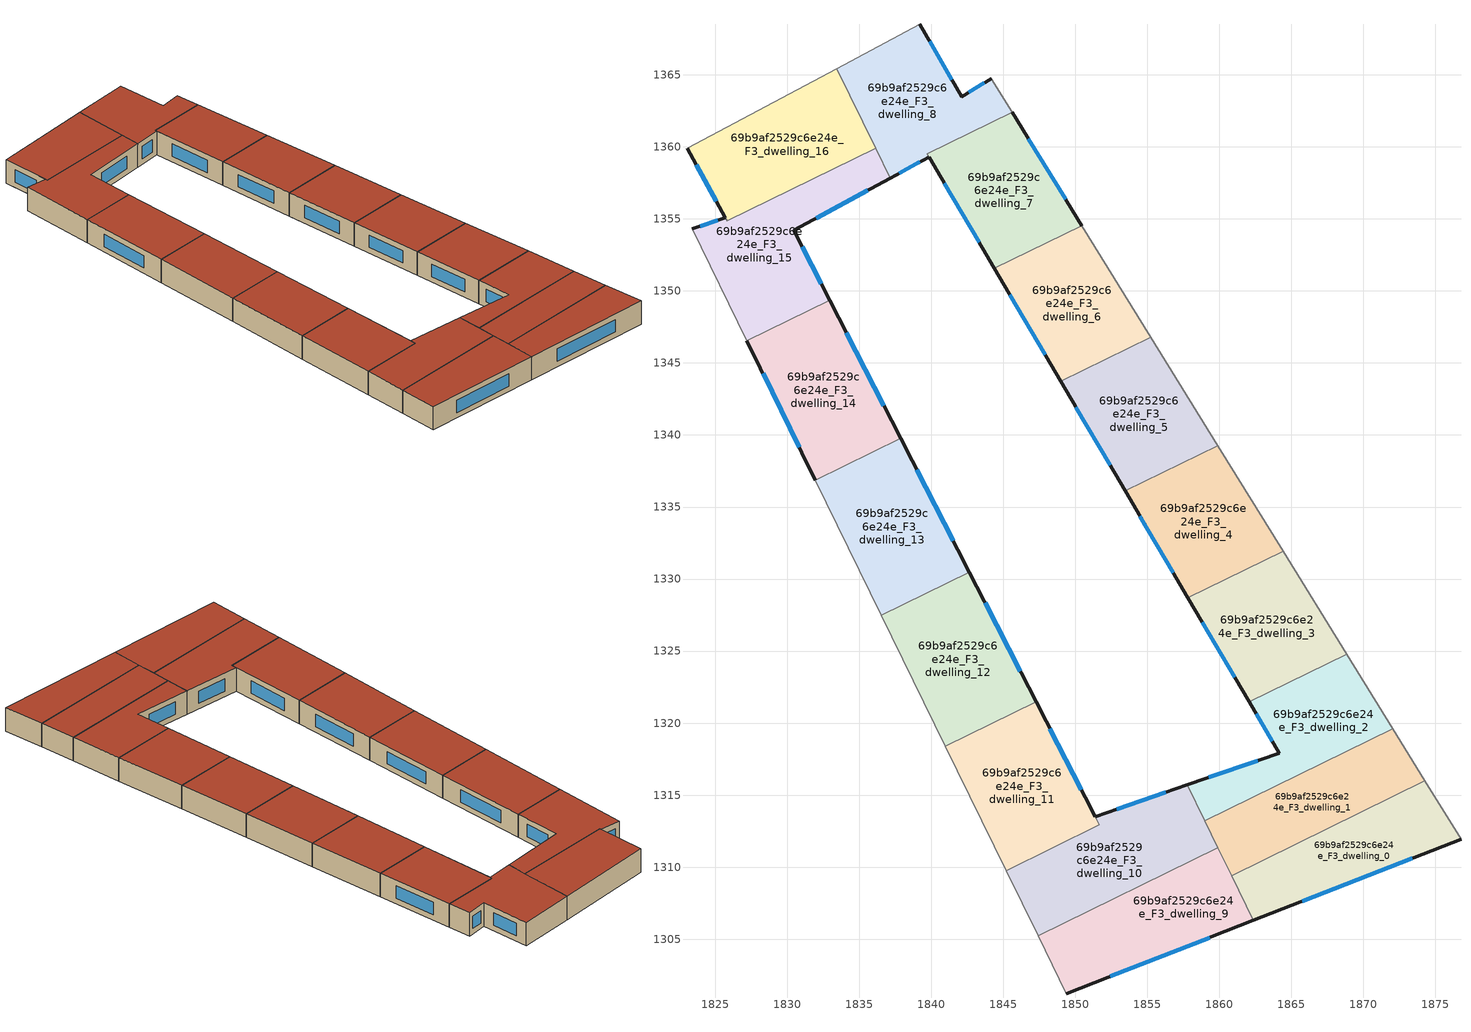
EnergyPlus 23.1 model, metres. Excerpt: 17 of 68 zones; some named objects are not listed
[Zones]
69b9af2529c6e24e_F3_dwelling_0
 floor to 69b9af2529c6e24e_F2_dwelling_0 (EU_floor_Construction): 1874.27,1315.99 1876.77,1311.93 1862.37,1306.3 1860.84,1309.42 z9
 wall outside (EU_wall_Construction): 1862.37,1306.3 1876.77,1311.93 z9:12
 wall adiabatic (EU_wall_Construction): 1876.77,1311.93 1874.27,1315.99 z9:12
 wall to 69b9af2529c6e24e_F3_dwelling_1 (EU_wall_Construction): 1874.27,1315.99 1860.84,1309.42 z9:12
 wall to 69b9af2529c6e24e_F3_dwelling_9 (EU_wall_Construction): 1860.84,1309.42 1862.37,1306.3 z9:12
 window (EU_Window_Construction): 1865.75,1307.63 1873.39,1310.61 z9.7:11.3
 roof outside (EU_roof_Construction): 1876.77,1311.93 1874.27,1315.99 1860.84,1309.42 1862.37,1306.3 z12
69b9af2529c6e24e_F3_dwelling_1
 floor to 69b9af2529c6e24e_F2_dwelling_1 (EU_floor_Construction): 1872.04,1319.6 1874.27,1315.99 1860.84,1309.42 1858.99,1313.21 z9
 wall adiabatic (EU_wall_Construction): 1874.27,1315.99 1872.04,1319.6 z9:12
 wall to 69b9af2529c6e24e_F3_dwelling_2 (EU_wall_Construction): 1872.04,1319.6 1858.99,1313.21 z9:12
 wall to 69b9af2529c6e24e_F3_dwelling_10 (EU_wall_Construction): 1858.99,1313.21 1859.9,1311.34 z9:12
 wall to 69b9af2529c6e24e_F3_dwelling_9 (EU_wall_Construction): 1859.9,1311.34 1860.84,1309.42 z9:12
 roof outside (EU_roof_Construction): 1874.27,1315.99 1872.04,1319.6 1858.99,1313.21 1860.84,1309.42 z12
69b9af2529c6e24e_F3_dwelling_10
 floor to 69b9af2529c6e24e_F2_dwelling_10 (EU_floor_Construction): 1857.77,1315.71 1859.9,1311.34 1847.42,1305.24 1845.2,1309.77 1851.67,1312.93 1851.38,1313.5 z9
 wall outside (EU_wall_Construction): 1857.77,1315.71 1851.38,1313.5 z9:12
 wall adiabatic (EU_wall_Construction): 1845.2,1309.77 1847.42,1305.24 z9:12
 wall to 69b9af2529c6e24e_F3_dwelling_11 (EU_wall_Construction): 1851.38,1313.5 1851.67,1312.93 1845.2,1309.77 z9:12
 wall to 69b9af2529c6e24e_F3_dwelling_9 (EU_wall_Construction): 1847.42,1305.24 1859.9,1311.34 z9:12
 wall to 69b9af2529c6e24e_F3_dwelling_2 (EU_wall_Construction): 1858.99,1313.21 1857.77,1315.71 z9:12
 window (EU_Window_Construction): 1856.27,1315.19 1852.88,1314.02 z9.7:11.3
 roof outside (EU_roof_Construction): 1859.9,1311.34 1857.77,1315.71 1851.38,1313.5 1851.67,1312.93 1845.2,1309.77 1847.42,1305.24 z12
69b9af2529c6e24e_F3_dwelling_11
 floor to 69b9af2529c6e24e_F2_dwelling_11 (EU_floor_Construction): 1847.28,1321.48 1851.67,1312.93 1845.2,1309.77 1840.98,1318.4 z9
 wall outside (EU_wall_Construction): 1851.38,1313.51 1847.28,1321.48 z9:12
 wall adiabatic (EU_wall_Construction): 1840.98,1318.4 1845.2,1309.77 z9:12
 wall to 69b9af2529c6e24e_F3_dwelling_12 (EU_wall_Construction): 1847.28,1321.48 1840.98,1318.4 z9:12
 window (EU_Window_Construction): 1850.41,1315.38 1848.24,1319.61 z9.7:11.3
 roof outside (EU_roof_Construction): 1851.67,1312.93 1847.28,1321.48 1840.98,1318.4 1845.2,1309.77 z12
69b9af2529c6e24e_F3_dwelling_12
 floor to 69b9af2529c6e24e_F2_dwelling_12 (EU_floor_Construction): 1842.65,1330.49 1847.28,1321.48 1840.98,1318.4 1836.53,1327.49 z9
 wall outside (EU_wall_Construction): 1847.28,1321.48 1842.65,1330.49 z9:12
 wall adiabatic (EU_wall_Construction): 1836.53,1327.49 1840.98,1318.4 z9:12
 wall to 69b9af2529c6e24e_F3_dwelling_13 (EU_wall_Construction): 1842.65,1330.49 1836.53,1327.49 z9:12
 window (EU_Window_Construction): 1846.19,1323.59 1843.73,1328.37 z9.7:11.3
 roof outside (EU_roof_Construction): 1847.28,1321.48 1842.65,1330.49 1836.53,1327.49 1840.98,1318.4 z12
69b9af2529c6e24e_F3_dwelling_13
 floor to 69b9af2529c6e24e_F2_dwelling_13 (EU_floor_Construction): 1837.88,1339.77 1842.65,1330.49 1836.53,1327.49 1831.95,1336.87 z9
 wall outside (EU_wall_Construction): 1842.65,1330.49 1837.88,1339.77 z9:12
 wall adiabatic (EU_wall_Construction): 1831.95,1336.87 1836.53,1327.49 z9:12
 wall to 69b9af2529c6e24e_F3_dwelling_14 (EU_wall_Construction): 1837.88,1339.77 1831.95,1336.87 z9:12
 window (EU_Window_Construction): 1841.53,1332.67 1839,1337.59 z9.7:11.3
 roof outside (EU_roof_Construction): 1842.65,1330.49 1837.88,1339.77 1831.95,1336.87 1836.53,1327.49 z12
69b9af2529c6e24e_F3_dwelling_14
 floor to 69b9af2529c6e24e_F2_dwelling_14 (EU_floor_Construction): 1832.95,1349.35 1837.88,1339.77 1831.95,1336.87 1827.21,1346.54 z9
 wall outside (EU_wall_Construction): 1837.88,1339.77 1832.95,1349.35 / 1827.21,1346.54 1831.95,1336.87 z9:12
 wall to 69b9af2529c6e24e_F3_dwelling_15 (EU_wall_Construction): 1832.95,1349.35 1827.21,1346.54 z9:12
 window (EU_Window_Construction): 1836.72,1342.02 1834.11,1347.1 / 1828.32,1344.27 1830.83,1339.14 z9.7:11.3
 roof outside (EU_roof_Construction): 1837.88,1339.77 1832.95,1349.35 1827.21,1346.54 1831.95,1336.87 z12
69b9af2529c6e24e_F3_dwelling_15
 floor to 69b9af2529c6e24e_F2_dwelling_15 (EU_floor_Construction): 1836.14,1359.92 1837.16,1357.84 1830.46,1354.2 1832.95,1349.35 1827.21,1346.54 1823.41,1354.31 1825.72,1355.08 1825.83,1354.87 z9
 wall outside (EU_wall_Construction): 1825.72,1355.08 1823.41,1354.31 / 1832.95,1349.35 1830.46,1354.2 1837.16,1357.84 z9:12
 wall adiabatic (EU_wall_Construction): 1823.41,1354.31 1827.21,1346.54 z9:12
 wall to 69b9af2529c6e24e_F3_dwelling_16 (EU_wall_Construction): 1836.14,1359.92 1825.83,1354.87 1825.72,1355.08 z9:12
 wall to 69b9af2529c6e24e_F3_dwelling_8 (EU_wall_Construction): 1837.16,1357.84 1836.14,1359.92 z9:12
 window (EU_Window_Construction): 1825.18,1354.9 1823.95,1354.49 / 1832.03,1355.05 1835.59,1356.98 / 1832.37,1350.49 1831.04,1353.06 z9.7:11.3
 roof outside (EU_roof_Construction): 1832.95,1349.35 1830.46,1354.2 1837.16,1357.84 1836.14,1359.92 1825.83,1354.87 1825.72,1355.08 1823.41,1354.31 1827.21,1346.54 z12
69b9af2529c6e24e_F3_dwelling_16
 floor to 69b9af2529c6e24e_F2_dwelling_16 (EU_floor_Construction): 1833.45,1365.43 1836.14,1359.92 1825.83,1354.87 1823.05,1359.89 z9
 wall outside (EU_wall_Construction): 1823.05,1359.89 1825.71,1355.09 z9:12
 wall adiabatic (EU_wall_Construction): 1833.45,1365.43 1823.05,1359.89 z9:12
 wall to 69b9af2529c6e24e_F3_dwelling_8 (EU_wall_Construction): 1836.14,1359.92 1833.45,1365.43 z9:12
 window (EU_Window_Construction): 1823.67,1358.76 1825.09,1356.22 z9.7:11.3
 roof outside (EU_roof_Construction): 1836.14,1359.92 1833.45,1365.43 1823.05,1359.89 1825.83,1354.87 z12
69b9af2529c6e24e_F3_dwelling_2
 floor to 69b9af2529c6e24e_F2_dwelling_2 (EU_floor_Construction): 1868.83,1324.79 1872.04,1319.6 1858.99,1313.21 1857.77,1315.71 1864.15,1317.91 1862.06,1321.48 z9
 wall outside (EU_wall_Construction): 1862.06,1321.48 1864.15,1317.91 1857.77,1315.71 z9:12
 wall adiabatic (EU_wall_Construction): 1872.04,1319.6 1868.83,1324.79 z9:12
 wall to 69b9af2529c6e24e_F3_dwelling_3 (EU_wall_Construction): 1868.83,1324.79 1862.06,1321.48 z9:12
 window (EU_Window_Construction): 1862.65,1317.4 1859.27,1316.23 / 1862.55,1320.64 1863.66,1318.75 z9.7:11.3
 roof outside (EU_roof_Construction): 1872.04,1319.6 1868.83,1324.79 1862.06,1321.48 1864.15,1317.91 1857.77,1315.71 1858.99,1313.21 z12
69b9af2529c6e24e_F3_dwelling_3
 floor to 69b9af2529c6e24e_F2_dwelling_3 (EU_floor_Construction): 1864.42,1331.93 1868.83,1324.79 1862.06,1321.48 1857.81,1328.7 z9
 wall outside (EU_wall_Construction): 1857.82,1328.7 1862.06,1321.48 z9:12
 wall adiabatic (EU_wall_Construction): 1868.83,1324.79 1864.42,1331.93 z9:12
 wall to 69b9af2529c6e24e_F3_dwelling_4 (EU_wall_Construction): 1864.42,1331.93 1857.81,1328.7 z9:12
 window (EU_Window_Construction): 1858.81,1327.01 1861.06,1323.17 z9.7:11.3
 roof outside (EU_roof_Construction): 1868.83,1324.79 1864.42,1331.93 1857.82,1328.7 1862.06,1321.48 z12
69b9af2529c6e24e_F3_dwelling_4
 floor to 69b9af2529c6e24e_F2_dwelling_4 (EU_floor_Construction): 1859.89,1339.26 1864.42,1331.93 1857.81,1328.7 1853.46,1336.11 z9
 wall outside (EU_wall_Construction): 1853.46,1336.11 1857.82,1328.7 z9:12
 wall adiabatic (EU_wall_Construction): 1864.42,1331.93 1859.89,1339.26 z9:12
 wall to 69b9af2529c6e24e_F3_dwelling_5 (EU_wall_Construction): 1859.89,1339.26 1853.46,1336.11 z9:12
 window (EU_Window_Construction): 1854.48,1334.37 1856.79,1330.44 z9.7:11.3
 roof outside (EU_roof_Construction): 1864.42,1331.93 1859.89,1339.26 1853.46,1336.11 1857.82,1328.7 z12
69b9af2529c6e24e_F3_dwelling_5
 floor to 69b9af2529c6e24e_F2_dwelling_5 (EU_floor_Construction): 1855.24,1346.79 1859.89,1339.26 1853.46,1336.11 1848.99,1343.73 z9
 wall outside (EU_wall_Construction): 1848.99,1343.73 1853.46,1336.11 z9:12
 wall adiabatic (EU_wall_Construction): 1859.89,1339.26 1855.24,1346.79 z9:12
 wall to 69b9af2529c6e24e_F3_dwelling_6 (EU_wall_Construction): 1855.24,1346.79 1848.99,1343.73 z9:12
 window (EU_Window_Construction): 1850.04,1341.94 1852.41,1337.9 z9.7:11.3
 roof outside (EU_roof_Construction): 1859.89,1339.26 1855.24,1346.79 1848.99,1343.73 1853.46,1336.11 z12
69b9af2529c6e24e_F3_dwelling_6
 floor to 69b9af2529c6e24e_F2_dwelling_6 (EU_floor_Construction): 1850.46,1354.54 1855.24,1346.79 1848.99,1343.73 1844.39,1351.56 z9
 wall outside (EU_wall_Construction): 1844.39,1351.56 1848.99,1343.73 z9:12
 wall adiabatic (EU_wall_Construction): 1855.24,1346.79 1850.46,1354.54 z9:12
 wall to 69b9af2529c6e24e_F3_dwelling_7 (EU_wall_Construction): 1850.46,1354.54 1844.39,1351.56 z9:12
 window (EU_Window_Construction): 1845.47,1349.72 1847.91,1345.57 z9.7:11.3
 roof outside (EU_roof_Construction): 1855.24,1346.79 1850.46,1354.54 1844.39,1351.56 1848.99,1343.73 z12
69b9af2529c6e24e_F3_dwelling_7
 floor to 69b9af2529c6e24e_F2_dwelling_7 (EU_floor_Construction): 1845.61,1362.39 1850.46,1354.54 1844.39,1351.56 1839.72,1359.51 z9
 wall outside (EU_wall_Construction): 1839.85,1359.29 1844.39,1351.56 / 1850.46,1354.54 1845.61,1362.39 z9:12
 wall to 69b9af2529c6e24e_F3_dwelling_8 (EU_wall_Construction): 1845.61,1362.39 1839.72,1359.51 1839.84,1359.29 z9:12
 window (EU_Window_Construction): 1840.91,1357.47 1843.32,1353.38 / 1849.32,1356.38 1846.75,1360.55 z9.7:11.3
 roof outside (EU_roof_Construction): 1850.46,1354.54 1845.61,1362.39 1839.72,1359.51 1844.39,1351.56 z12
69b9af2529c6e24e_F3_dwelling_8
 floor to 69b9af2529c6e24e_F2_dwelling_8 (EU_floor_Construction): 1844.17,1364.72 1845.61,1362.39 1839.72,1359.51 1839.84,1359.29 1837.16,1357.84 1833.45,1365.43 1839.2,1368.49 1842.11,1363.48 z9
 wall outside (EU_wall_Construction): 1844.17,1364.72 1842.11,1363.48 1839.2,1368.49 / 1837.16,1357.84 1839.84,1359.29 z9:12
 wall adiabatic (EU_wall_Construction): 1839.2,1368.49 1833.45,1365.43 / 1845.61,1362.39 1844.17,1364.72 z9:12
 window (EU_Window_Construction): 1841.43,1364.66 1839.88,1367.32 / 1843.69,1364.43 1842.6,1363.77 / 1837.79,1358.18 1839.21,1358.95 z9.7:11.3
 roof outside (EU_roof_Construction): 1845.61,1362.39 1844.17,1364.72 1842.11,1363.48 1839.2,1368.49 1833.45,1365.43 1837.16,1357.84 1839.84,1359.29 1839.72,1359.51 z12
69b9af2529c6e24e_F3_dwelling_9
 floor to 69b9af2529c6e24e_F2_dwelling_9 (EU_floor_Construction): 1859.9,1311.34 1858.99,1313.21 1862.37,1306.3 1849.38,1301.23 1847.42,1305.24 z9
 wall outside (EU_wall_Construction): 1849.38,1301.23 1862.37,1306.3 z9:12
 wall adiabatic (EU_wall_Construction): 1847.42,1305.24 1849.38,1301.23 / 1858.99,1313.21 1859.9,1311.34 1858.99,1313.21 z9:12
 window (EU_Window_Construction): 1852.43,1302.42 1859.32,1305.11 z9.7:11.3
 roof outside (EU_roof_Construction): 1862.37,1306.3 1858.99,1313.21 1859.9,1311.34 1847.42,1305.24 1849.38,1301.23 z12
[Building]
EU S2 Campaign: North Axis=0; Terrain=City; Solar Distribution=FullExterior
[Site:Location]
Budapest.Ferenc.Liszt.Intl.AP: Latitude=47.437; Longitude=19.256; Time Zone=1; Elevation=185
[SizingPeriod:WeatherFileDays]
AnnualSizingPeriod: Begin Month=1; Begin Day of Month=1; End Month=12; End Day of Month=31; Day of Week for Start Day=Monday; Use Weather File Daylight Saving Period=No; Use Weather File Rain and Snow Indicators=No
[MATERIAL]
EU_InternalMass_Material: Roughness=MediumRough; Thickness=0.1; Conductivity=1; Density=1800; Specific Heat=900; Thermal Absorptance=0.9; Solar Absorptance=0.7; Visible Absorptance=0.7
[MATERIAL:NOMASS] Roughness=MediumRough; Thermal Absorptance=0.9; Solar Absorptance=0.7; Visible Absorptance=0.7
Name | Thermal Resistance
EU_wall_NoMass | 0.832559
EU_roof_NoMass | 1.39638
EU_floor_NoMass | 0.872794
[WINDOWMATERIAL:SIMPLEGLAZINGSYSTEM]
EU_Window_SimpleGlazing: UFactor=2.79869; Solar Heat Gain Coefficient=0.75; Visible Transmittance=0.75
[CONSTRUCTION]
EU_wall_Construction: EU_wall_NoMass
EU_roof_Construction: EU_roof_NoMass
EU_floor_Construction: EU_floor_NoMass
EU_Window_Construction: EU_Window_SimpleGlazing
EU_InternalMass_Construction: EU_InternalMass_Material
[ZONE] Type=1; Multiplier=1; Ceiling Height=autocalculate; Floor Area=autocalculate; Part of Total Floor Area=Yes
Name | Volume
69b9af2529c6e24e_F3_dwelling_0 | 186.569
69b9af2529c6e24e_F3_dwelling_1 | 186.573
69b9af2529c6e24e_F3_dwelling_10 | 214.934
69b9af2529c6e24e_F3_dwelling_11 | 204.89
69b9af2529c6e24e_F3_dwelling_12 | 209.896
69b9af2529c6e24e_F3_dwelling_13 | 209.891
69b9af2529c6e24e_F3_dwelling_14 | 209.91
69b9af2529c6e24e_F3_dwelling_15 | 212.788
69b9af2529c6e24e_F3_dwelling_16 | 207.031
69b9af2529c6e24e_F3_dwelling_2 | 186.585
69b9af2529c6e24e_F3_dwelling_3; 69b9af2529c6e24e_F3_dwelling_5 | 186.586
69b9af2529c6e24e_F3_dwelling_4 | 186.597
69b9af2529c6e24e_F3_dwelling_6 | 186.583
69b9af2529c6e24e_F3_dwelling_7 | 183.635
69b9af2529c6e24e_F3_dwelling_8 | 189.449
69b9af2529c6e24e_F3_dwelling_9 | 209.903
[INTERNALMASS] Construction=EU_InternalMass_Construction
Name | Zone or ZoneList | Surface Area
69b9af2529c6e24e_F3_dwelling_0_EU_InternalMass | 69b9af2529c6e24e_F3_dwelling_0 | 62.1897
69b9af2529c6e24e_F3_dwelling_1_EU_InternalMass | 69b9af2529c6e24e_F3_dwelling_1 | 62.1913
69b9af2529c6e24e_F3_dwelling_2_EU_InternalMass | 69b9af2529c6e24e_F3_dwelling_2 | 62.195
69b9af2529c6e24e_F3_dwelling_3_EU_InternalMass | 69b9af2529c6e24e_F3_dwelling_3 | 62.1951
69b9af2529c6e24e_F3_dwelling_4_EU_InternalMass | 69b9af2529c6e24e_F3_dwelling_4 | 62.1989
69b9af2529c6e24e_F3_dwelling_5_EU_InternalMass | 69b9af2529c6e24e_F3_dwelling_5 | 62.1953
69b9af2529c6e24e_F3_dwelling_6_EU_InternalMass | 69b9af2529c6e24e_F3_dwelling_6 | 62.1947
69b9af2529c6e24e_F3_dwelling_7_EU_InternalMass | 69b9af2529c6e24e_F3_dwelling_7 | 61.2326
69b9af2529c6e24e_F3_dwelling_8_EU_InternalMass | 69b9af2529c6e24e_F3_dwelling_8 | 63.1507
69b9af2529c6e24e_F3_dwelling_9_EU_InternalMass | 69b9af2529c6e24e_F3_dwelling_9 | 69.969
69b9af2529c6e24e_F3_dwelling_10_EU_InternalMass | 69b9af2529c6e24e_F3_dwelling_10 | 71.6427
69b9af2529c6e24e_F3_dwelling_11_EU_InternalMass | 69b9af2529c6e24e_F3_dwelling_11 | 68.2972
69b9af2529c6e24e_F3_dwelling_12_EU_InternalMass | 69b9af2529c6e24e_F3_dwelling_12 | 69.9652
69b9af2529c6e24e_F3_dwelling_13_EU_InternalMass | 69b9af2529c6e24e_F3_dwelling_13 | 69.9636
69b9af2529c6e24e_F3_dwelling_14_EU_InternalMass | 69b9af2529c6e24e_F3_dwelling_14 | 69.97
69b9af2529c6e24e_F3_dwelling_15_EU_InternalMass | 69b9af2529c6e24e_F3_dwelling_15 | 70.9293
69b9af2529c6e24e_F3_dwelling_16_EU_InternalMass | 69b9af2529c6e24e_F3_dwelling_16 | 69.0125
[OTHEREQUIPMENT] Fuel Type=Electricity; Design Level Calculation Method=Watts/Area; Power per Zone Floor Area=1; Fraction Latent=0; Fraction Radiant=0; Fraction Lost=0; Carbon Dioxide Generation Rate=0; EndUse Subcategory=EU_Step8_InternalGains
Name | Zone or ZoneList or Space or SpaceList | Schedule
EU_Step8_InternalGain_69b9af2529c6e24e_F3_dwelling_0_f000 | 69b9af2529c6e24e_F3_dwelling_0 | EU_Step8_GainSchedule_69b9af2529c6e24e_F3_dwelling_0_f000
EU_Step8_InternalGain_69b9af2529c6e24e_F3_dwelling_1_f000 | 69b9af2529c6e24e_F3_dwelling_1 | EU_Step8_GainSchedule_69b9af2529c6e24e_F3_dwelling_1_f000
EU_Step8_InternalGain_69b9af2529c6e24e_F3_dwelling_2_f000 | 69b9af2529c6e24e_F3_dwelling_2 | EU_Step8_GainSchedule_69b9af2529c6e24e_F3_dwelling_2_f000
EU_Step8_InternalGain_69b9af2529c6e24e_F3_dwelling_3_f000 | 69b9af2529c6e24e_F3_dwelling_3 | EU_Step8_GainSchedule_69b9af2529c6e24e_F3_dwelling_3_f000
EU_Step8_InternalGain_69b9af2529c6e24e_F3_dwelling_4_f000 | 69b9af2529c6e24e_F3_dwelling_4 | EU_Step8_GainSchedule_69b9af2529c6e24e_F3_dwelling_4_f000
EU_Step8_InternalGain_69b9af2529c6e24e_F3_dwelling_5_f000 | 69b9af2529c6e24e_F3_dwelling_5 | EU_Step8_GainSchedule_69b9af2529c6e24e_F3_dwelling_5_f000
EU_Step8_InternalGain_69b9af2529c6e24e_F3_dwelling_6_f000 | 69b9af2529c6e24e_F3_dwelling_6 | EU_Step8_GainSchedule_69b9af2529c6e24e_F3_dwelling_6_f000
EU_Step8_InternalGain_69b9af2529c6e24e_F3_dwelling_7_f000 | 69b9af2529c6e24e_F3_dwelling_7 | EU_Step8_GainSchedule_69b9af2529c6e24e_F3_dwelling_7_f000
EU_Step8_InternalGain_69b9af2529c6e24e_F3_dwelling_8_f000 | 69b9af2529c6e24e_F3_dwelling_8 | EU_Step8_GainSchedule_69b9af2529c6e24e_F3_dwelling_8_f000
EU_Step8_InternalGain_69b9af2529c6e24e_F3_dwelling_9_f000 | 69b9af2529c6e24e_F3_dwelling_9 | EU_Step8_GainSchedule_69b9af2529c6e24e_F3_dwelling_9_f000
EU_Step8_InternalGain_69b9af2529c6e24e_F3_dwelling_10_f000 | 69b9af2529c6e24e_F3_dwelling_10 | EU_Step8_GainSchedule_69b9af2529c6e24e_F3_dwelling_10_f000
EU_Step8_InternalGain_69b9af2529c6e24e_F3_dwelling_11_f000 | 69b9af2529c6e24e_F3_dwelling_11 | EU_Step8_GainSchedule_69b9af2529c6e24e_F3_dwelling_11_f000
EU_Step8_InternalGain_69b9af2529c6e24e_F3_dwelling_12_f000 | 69b9af2529c6e24e_F3_dwelling_12 | EU_Step8_GainSchedule_69b9af2529c6e24e_F3_dwelling_12_f000
EU_Step8_InternalGain_69b9af2529c6e24e_F3_dwelling_13_f000 | 69b9af2529c6e24e_F3_dwelling_13 | EU_Step8_GainSchedule_69b9af2529c6e24e_F3_dwelling_13_f000
EU_Step8_InternalGain_69b9af2529c6e24e_F3_dwelling_14_f000 | 69b9af2529c6e24e_F3_dwelling_14 | EU_Step8_GainSchedule_69b9af2529c6e24e_F3_dwelling_14_f000
EU_Step8_InternalGain_69b9af2529c6e24e_F3_dwelling_15_f000 | 69b9af2529c6e24e_F3_dwelling_15 | EU_Step8_GainSchedule_69b9af2529c6e24e_F3_dwelling_15_f000
EU_Step8_InternalGain_69b9af2529c6e24e_F3_dwelling_16_f000 | 69b9af2529c6e24e_F3_dwelling_16 | EU_Step8_GainSchedule_69b9af2529c6e24e_F3_dwelling_16_f000
[ZONEVENTILATION:DESIGNFLOWRATE] Schedule=EU_AlwaysOn; Design Flow Rate Calculation Method=AirChanges/Hour; Air Changes per Hour=0.475469; Ventilation Type=Natural; Fan Pressure Rise=0; Fan Total Efficiency=1; Constant Term Coefficient=1; Temperature Term Coefficient=0; Velocity Term Coefficient=0; Velocity Squared Term Coefficient=0; Minimum Indoor Temperature=-100; Maximum Indoor Temperature=100; Delta Temperature=-100; Minimum Outdoor Temperature=-100; Maximum Outdoor Temperature=100; Maximum Wind Speed=40
Name | Zone or ZoneList or Space or SpaceList
EU_ConstantAir_69b9af2529c6e24e_F3_dwelling_0 | 69b9af2529c6e24e_F3_dwelling_0
EU_ConstantAir_69b9af2529c6e24e_F3_dwelling_1 | 69b9af2529c6e24e_F3_dwelling_1
EU_ConstantAir_69b9af2529c6e24e_F3_dwelling_2 | 69b9af2529c6e24e_F3_dwelling_2
EU_ConstantAir_69b9af2529c6e24e_F3_dwelling_3 | 69b9af2529c6e24e_F3_dwelling_3
EU_ConstantAir_69b9af2529c6e24e_F3_dwelling_4 | 69b9af2529c6e24e_F3_dwelling_4
EU_ConstantAir_69b9af2529c6e24e_F3_dwelling_5 | 69b9af2529c6e24e_F3_dwelling_5
EU_ConstantAir_69b9af2529c6e24e_F3_dwelling_6 | 69b9af2529c6e24e_F3_dwelling_6
EU_ConstantAir_69b9af2529c6e24e_F3_dwelling_7 | 69b9af2529c6e24e_F3_dwelling_7
EU_ConstantAir_69b9af2529c6e24e_F3_dwelling_8 | 69b9af2529c6e24e_F3_dwelling_8
EU_ConstantAir_69b9af2529c6e24e_F3_dwelling_9 | 69b9af2529c6e24e_F3_dwelling_9
EU_ConstantAir_69b9af2529c6e24e_F3_dwelling_10 | 69b9af2529c6e24e_F3_dwelling_10
EU_ConstantAir_69b9af2529c6e24e_F3_dwelling_11 | 69b9af2529c6e24e_F3_dwelling_11
EU_ConstantAir_69b9af2529c6e24e_F3_dwelling_12 | 69b9af2529c6e24e_F3_dwelling_12
EU_ConstantAir_69b9af2529c6e24e_F3_dwelling_13 | 69b9af2529c6e24e_F3_dwelling_13
EU_ConstantAir_69b9af2529c6e24e_F3_dwelling_14 | 69b9af2529c6e24e_F3_dwelling_14
EU_ConstantAir_69b9af2529c6e24e_F3_dwelling_15 | 69b9af2529c6e24e_F3_dwelling_15
EU_ConstantAir_69b9af2529c6e24e_F3_dwelling_16 | 69b9af2529c6e24e_F3_dwelling_16
[HVACTEMPLATE:ZONE:IDEALLOADSAIRSYSTEM] System Availability Schedule=EU_AlwaysOn; Maximum Heating Supply Air Temperature=50; Minimum Cooling Supply Air Temperature=13; Maximum Heating Supply Air Humidity Ratio=0.0156; Minimum Cooling Supply Air Humidity Ratio=0.0077; Heating Limit=NoLimit; Cooling Limit=NoLimit; Heating Availability Schedule=EU_AlwaysOn; Cooling Availability Schedule=EU_CoolingOff; Dehumidification Control Type=ConstantSensibleHeatRatio; Cooling Sensible Heat Ratio=0.7; Dehumidification Setpoint=60; Humidification Control Type=None; Humidification Setpoint=30; Outdoor Air Method=None; Outdoor Air Flow Rate per Person=0.00944; Outdoor Air Flow Rate per Zone Floor Area=0; Outdoor Air Flow Rate per Zone=0; Demand Controlled Ventilation Type=None; Outdoor Air Economizer Type=NoEconomizer; Heat Recovery Type=None; Sensible Heat Recovery Effectiveness=0.7; Latent Heat Recovery Effectiveness=0.65
Name | Template Thermostat
69b9af2529c6e24e_F3_dwelling_0 | EU_HeatOnly_69b9af2529c6e24e_F3_dwelling_0
69b9af2529c6e24e_F3_dwelling_1 | EU_HeatOnly_69b9af2529c6e24e_F3_dwelling_1
69b9af2529c6e24e_F3_dwelling_2 | EU_HeatOnly_69b9af2529c6e24e_F3_dwelling_2
69b9af2529c6e24e_F3_dwelling_3 | EU_HeatOnly_69b9af2529c6e24e_F3_dwelling_3
69b9af2529c6e24e_F3_dwelling_4 | EU_HeatOnly_69b9af2529c6e24e_F3_dwelling_4
69b9af2529c6e24e_F3_dwelling_5 | EU_HeatOnly_69b9af2529c6e24e_F3_dwelling_5
69b9af2529c6e24e_F3_dwelling_6 | EU_HeatOnly_69b9af2529c6e24e_F3_dwelling_6
69b9af2529c6e24e_F3_dwelling_7 | EU_HeatOnly_69b9af2529c6e24e_F3_dwelling_7
69b9af2529c6e24e_F3_dwelling_8 | EU_HeatOnly_69b9af2529c6e24e_F3_dwelling_8
69b9af2529c6e24e_F3_dwelling_9 | EU_HeatOnly_69b9af2529c6e24e_F3_dwelling_9
69b9af2529c6e24e_F3_dwelling_10 | EU_HeatOnly_69b9af2529c6e24e_F3_dwelling_10
69b9af2529c6e24e_F3_dwelling_11 | EU_HeatOnly_69b9af2529c6e24e_F3_dwelling_11
69b9af2529c6e24e_F3_dwelling_12 | EU_HeatOnly_69b9af2529c6e24e_F3_dwelling_12
69b9af2529c6e24e_F3_dwelling_13 | EU_HeatOnly_69b9af2529c6e24e_F3_dwelling_13
69b9af2529c6e24e_F3_dwelling_14 | EU_HeatOnly_69b9af2529c6e24e_F3_dwelling_14
69b9af2529c6e24e_F3_dwelling_15 | EU_HeatOnly_69b9af2529c6e24e_F3_dwelling_15
69b9af2529c6e24e_F3_dwelling_16 | EU_HeatOnly_69b9af2529c6e24e_F3_dwelling_16
[SIZING:ZONE] Zone Cooling Design Supply Air Temperature Input Method=SupplyAirTemperature; Zone Cooling Design Supply Air Temperature=13; Zone Heating Design Supply Air Temperature Input Method=SupplyAirTemperature; Zone Heating Design Supply Air Temperature=50; Zone Cooling Design Supply Air Humidity Ratio=0.008; Zone Heating Design Supply Air Humidity Ratio=0.008; Cooling Design Air Flow Method=DesignDay; Cooling Design Air Flow Rate=0; Cooling Minimum Air Flow per Zone Floor Area=0.000762; Cooling Minimum Air Flow=0; Cooling Minimum Air Flow Fraction=0.2; Heating Design Air Flow Method=DesignDay; Heating Design Air Flow Rate=0; Heating Maximum Air Flow per Zone Floor Area=0.002032; Heating Maximum Air Flow=0.141576; Heating Maximum Air Flow Fraction=0.3; Account for Dedicated Outdoor Air System=No; Dedicated Outdoor Air System Control Strategy=NeutralSupplyAir; Dedicated Outdoor Air Low Setpoint Temperature for Design=autosize; Dedicated Outdoor Air High Setpoint Temperature for Design=autosize; Zone Load Sizing Method=Sensible Load Only No Latent Load; Zone Latent Cooling Design Supply Air Humidity Ratio Input Method=HumidityRatioDifference; Zone Cooling Design Supply Air Humidity Ratio Difference=0.005; Zone Latent Heating Design Supply Air Humidity Ratio Input Method=HumidityRatioDifference; Zone Humidification Design Supply Air Humidity Ratio Difference=0.005
69b9af2529c6e24e_F3_dwelling_0; 69b9af2529c6e24e_F3_dwelling_1; 69b9af2529c6e24e_F3_dwelling_2; 69b9af2529c6e24e_F3_dwelling_3; 69b9af2529c6e24e_F3_dwelling_4; 69b9af2529c6e24e_F3_dwelling_5; 69b9af2529c6e24e_F3_dwelling_6; 69b9af2529c6e24e_F3_dwelling_7; 69b9af2529c6e24e_F3_dwelling_8; 69b9af2529c6e24e_F3_dwelling_9; 69b9af2529c6e24e_F3_dwelling_10; 69b9af2529c6e24e_F3_dwelling_11; 69b9af2529c6e24e_F3_dwelling_12; 69b9af2529c6e24e_F3_dwelling_13; 69b9af2529c6e24e_F3_dwelling_14; 69b9af2529c6e24e_F3_dwelling_15; 69b9af2529c6e24e_F3_dwelling_16
[SCHEDULE:CONSTANT]
Name | Hourly Value
EU_AlwaysOn | 1
EU_CoolingOff | 0
[SCHEDULE:FILE] Column Number=1; Rows to Skip at Top=0; Number of Hours of Data=8760; Column Separator=Comma; Interpolate to Timestep=No; Minutes per Item=60; Adjust Schedule for Daylight Savings=Yes
Name | File
EU_Step8_GainSchedule_69b9af2529c6e24e_F3_dwelling_0_f000 | ../../schedules/69b9af2529c6e24e/69b9af2529c6e24e_F3_dwelling_0_f000_gain.csv
EU_Step8_GainSchedule_69b9af2529c6e24e_F3_dwelling_1_f000 | ../../schedules/69b9af2529c6e24e/69b9af2529c6e24e_F3_dwelling_1_f000_gain.csv
EU_Step8_GainSchedule_69b9af2529c6e24e_F3_dwelling_2_f000 | ../../schedules/69b9af2529c6e24e/69b9af2529c6e24e_F3_dwelling_2_f000_gain.csv
EU_Step8_GainSchedule_69b9af2529c6e24e_F3_dwelling_3_f000 | ../../schedules/69b9af2529c6e24e/69b9af2529c6e24e_F3_dwelling_3_f000_gain.csv
EU_Step8_GainSchedule_69b9af2529c6e24e_F3_dwelling_4_f000 | ../../schedules/69b9af2529c6e24e/69b9af2529c6e24e_F3_dwelling_4_f000_gain.csv
EU_Step8_GainSchedule_69b9af2529c6e24e_F3_dwelling_5_f000 | ../../schedules/69b9af2529c6e24e/69b9af2529c6e24e_F3_dwelling_5_f000_gain.csv
EU_Step8_GainSchedule_69b9af2529c6e24e_F3_dwelling_6_f000 | ../../schedules/69b9af2529c6e24e/69b9af2529c6e24e_F3_dwelling_6_f000_gain.csv
EU_Step8_GainSchedule_69b9af2529c6e24e_F3_dwelling_7_f000 | ../../schedules/69b9af2529c6e24e/69b9af2529c6e24e_F3_dwelling_7_f000_gain.csv
EU_Step8_GainSchedule_69b9af2529c6e24e_F3_dwelling_8_f000 | ../../schedules/69b9af2529c6e24e/69b9af2529c6e24e_F3_dwelling_8_f000_gain.csv
EU_Step8_GainSchedule_69b9af2529c6e24e_F3_dwelling_9_f000 | ../../schedules/69b9af2529c6e24e/69b9af2529c6e24e_F3_dwelling_9_f000_gain.csv
EU_Step8_GainSchedule_69b9af2529c6e24e_F3_dwelling_10_f000 | ../../schedules/69b9af2529c6e24e/69b9af2529c6e24e_F3_dwelling_10_f000_gain.csv
EU_Step8_GainSchedule_69b9af2529c6e24e_F3_dwelling_11_f000 | ../../schedules/69b9af2529c6e24e/69b9af2529c6e24e_F3_dwelling_11_f000_gain.csv
EU_Step8_GainSchedule_69b9af2529c6e24e_F3_dwelling_12_f000 | ../../schedules/69b9af2529c6e24e/69b9af2529c6e24e_F3_dwelling_12_f000_gain.csv
EU_Step8_GainSchedule_69b9af2529c6e24e_F3_dwelling_13_f000 | ../../schedules/69b9af2529c6e24e/69b9af2529c6e24e_F3_dwelling_13_f000_gain.csv
EU_Step8_GainSchedule_69b9af2529c6e24e_F3_dwelling_14_f000 | ../../schedules/69b9af2529c6e24e/69b9af2529c6e24e_F3_dwelling_14_f000_gain.csv
EU_Step8_GainSchedule_69b9af2529c6e24e_F3_dwelling_15_f000 | ../../schedules/69b9af2529c6e24e/69b9af2529c6e24e_F3_dwelling_15_f000_gain.csv
EU_Step8_GainSchedule_69b9af2529c6e24e_F3_dwelling_16_f000 | ../../schedules/69b9af2529c6e24e/69b9af2529c6e24e_F3_dwelling_16_f000_gain.csv
